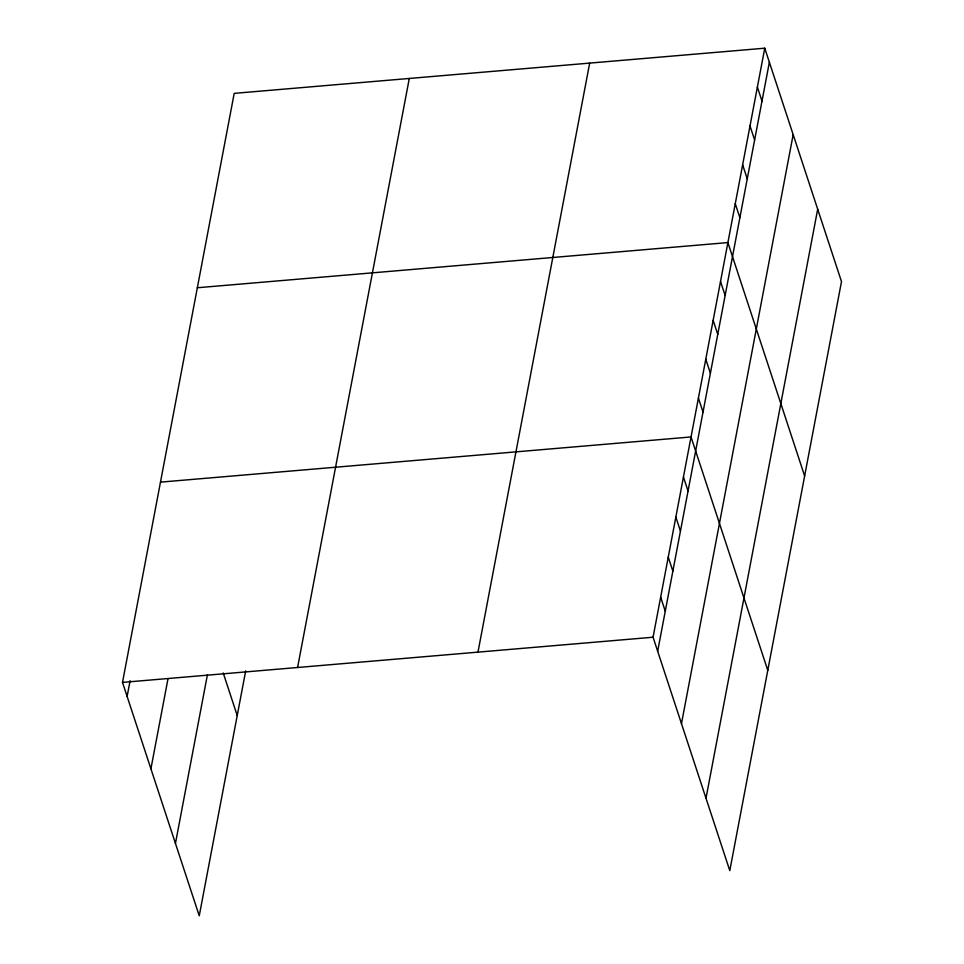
<?xml version="1.0" encoding="UTF-8"?>
<svg xmlns="http://www.w3.org/2000/svg" width="964" height="964" viewBox="0 0 964 964"><rect width="100%" height="100%" fill="white"/><g stroke="black" fill="none" stroke-linecap="round" stroke-linejoin="round"><path stroke-width="1.45" d="M245.687 670.896L199.247 915.8L122.5 682.404L234.204 93.363L764.753 48.2L841.5 281.596L729.796 870.637L653.062 637.228L764.753 48.2M127.115 696.43L130.104 680.692M150.914 768.814L168.013 678.692M175.448 843.404L207.453 674.607M297.587 667.498L409.29 78.458M477.975 652.134L589.679 63.106M657.665 651.254L769.368 62.226M681.476 723.651L793.167 134.623M705.997 798.24L817.689 209.212M197.343 287.754L727.892 242.579L804.639 475.987M160.482 482.133L691.031 436.957L767.778 670.366M122.5 682.404L653.062 637.228M757.379 87.073L761.994 101.1M750.016 125.947L754.619 139.973M742.641 164.832L747.257 178.858M735.267 203.705L739.882 217.731M720.518 281.452L725.133 295.478M713.155 320.337L717.758 334.351M705.781 359.211L710.396 373.237M698.406 398.084L703.021 412.11M683.44 477.011L688.055 491.038M675.848 517.066L680.451 531.092M668.245 557.12L672.86 571.146M660.653 597.174L665.268 611.2M223.214 672.944L237.216 715.529"/></g></svg>
